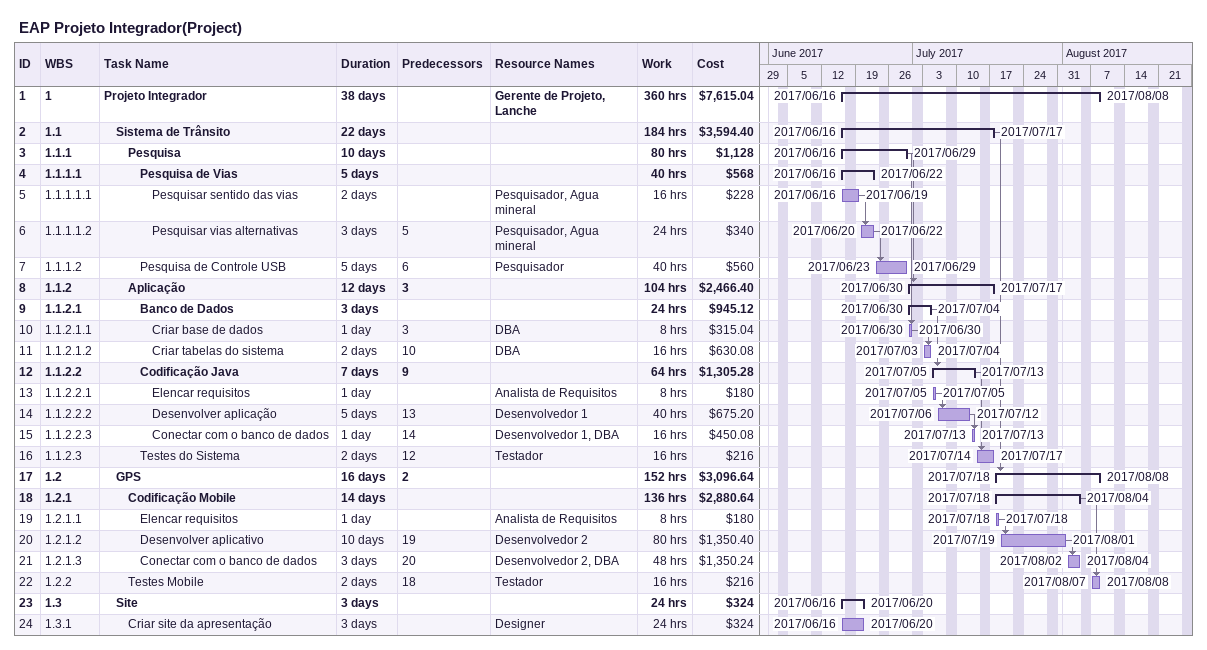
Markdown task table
EAP Projeto Integrador(Project)

| ID | WBS | Task | Duration | Start | Finish | Predecessors | Resources | Work (h) | Cost ($) |
|---|---|---|---|---|---|---|---|---|---|
| 1 | 1 | **Projeto Integrador** | 38d | 2017-06-16 | 2017-08-08 |  | Gerente de Projeto, Lanche | 360 | 7615.04 |
| 2 | 1.1 | **Sistema de Trânsito** | 22d | 2017-06-16 | 2017-07-17 |  |  | 184 | 3594.40 |
| 3 | 1.1.1 | **Pesquisa** | 10d | 2017-06-16 | 2017-06-29 |  |  | 80 | 1128 |
| 4 | 1.1.1.1 | **Pesquisa de Vias** | 5d | 2017-06-16 | 2017-06-22 |  |  | 40 | 568 |
| 5 | 1.1.1.1.1 | Pesquisar sentido das vias | 2d | 2017-06-16 | 2017-06-19 |  | Pesquisador, Agua mineral | 16 | 228 |
| 6 | 1.1.1.1.2 | Pesquisar vias alternativas | 3d | 2017-06-20 | 2017-06-22 | 5 | Pesquisador, Agua mineral | 24 | 340 |
| 7 | 1.1.1.2 | Pesquisa de Controle USB | 5d | 2017-06-23 | 2017-06-29 | 6 | Pesquisador | 40 | 560 |
| 8 | 1.1.2 | **Aplicação** | 12d | 2017-06-30 | 2017-07-17 | 3 |  | 104 | 2466.40 |
| 9 | 1.1.2.1 | **Banco de Dados** | 3d | 2017-06-30 | 2017-07-04 |  |  | 24 | 945.12 |
| 10 | 1.1.2.1.1 | Criar base de dados | 1d | 2017-06-30 | 2017-06-30 | 3 | DBA | 8 | 315.04 |
| 11 | 1.1.2.1.2 | Criar tabelas do sistema | 2d | 2017-07-03 | 2017-07-04 | 10 | DBA | 16 | 630.08 |
| 12 | 1.1.2.2 | **Codificação Java** | 7d | 2017-07-05 | 2017-07-13 | 9 |  | 64 | 1305.28 |
| 13 | 1.1.2.2.1 | Elencar requisitos | 1d | 2017-07-05 | 2017-07-05 |  | Analista de Requisitos | 8 | 180 |
| 14 | 1.1.2.2.2 | Desenvolver aplicação | 5d | 2017-07-06 | 2017-07-12 | 13 | Desenvolvedor 1 | 40 | 675.20 |
| 15 | 1.1.2.2.3 | Conectar com o banco de dados | 1d | 2017-07-13 | 2017-07-13 | 14 | Desenvolvedor 1, DBA | 16 | 450.08 |
| 16 | 1.1.2.3 | Testes do Sistema | 2d | 2017-07-14 | 2017-07-17 | 12 | Testador | 16 | 216 |
| 17 | 1.2 | **GPS** | 16d | 2017-07-18 | 2017-08-08 | 2 |  | 152 | 3096.64 |
| 18 | 1.2.1 | **Codificação Mobile** | 14d | 2017-07-18 | 2017-08-04 |  |  | 136 | 2880.64 |
| 19 | 1.2.1.1 | Elencar requisitos | 1d | 2017-07-18 | 2017-07-18 |  | Analista de Requisitos | 8 | 180 |
| 20 | 1.2.1.2 | Desenvolver aplicativo | 10d | 2017-07-19 | 2017-08-01 | 19 | Desenvolvedor 2 | 80 | 1350.40 |
| 21 | 1.2.1.3 | Conectar com o banco de dados | 3d | 2017-08-02 | 2017-08-04 | 20 | Desenvolvedor 2, DBA | 48 | 1350.24 |
| 22 | 1.2.2 | Testes Mobile | 2d | 2017-08-07 | 2017-08-08 | 18 | Testador | 16 | 216 |
| 23 | 1.3 | **Site** | 3d | 2017-06-16 | 2017-06-20 |  |  | 24 | 324 |
| 24 | 1.3.1 | Criar site da apresentação | 3d | 2017-06-16 | 2017-06-20 |  | Designer | 24 | 324 |
